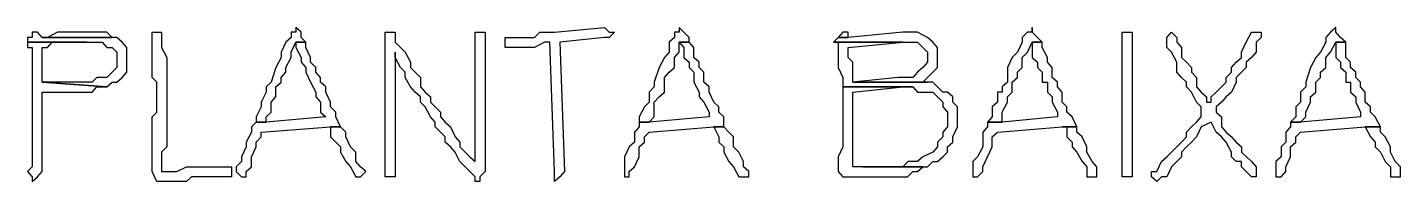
# Model space of a CAD drawing. Header units: millimetres. Extents: x -518.8 to -461.2, y 3.5 to 44.2.
# Drawn here: x -502.977 to -501.22, y 4.501 to 4.698 of the extents above; entities that cross this region are included whole.
import ezdxf

# ---------------------------------------------------------------- set-up
doc = ezdxf.new("R2010")
doc.units = ezdxf.units.MM
doc.header["$MEASUREMENT"] = 0
doc.layers.add('MYSOLIDS', color=7, linetype='Continuous')

msp = doc.modelspace()

# ---------------------------------------------------------------- linework, layer by layer
at = {"layer": 'MYSOLIDS'}
for points in [[(-502.9639, 4.6917), (-502.9707, 4.6917), (-502.9707, 4.6849), (-502.9767, 4.6849), (-502.9767, 4.6789), (-502.9008, 4.6789), (-502.894, 4.6789), (-502.888, 4.6789), (-502.8812, 4.6789), (-502.8752, 4.6721), (-502.8684, 4.6721), (-502.8624, 4.6661), (-502.8624, 4.6594), (-502.8624, 4.6533), (-502.8624, 4.6466), (-502.8684, 4.6406), (-502.8752, 4.6338), (-502.888, 4.6338), (-502.888, 4.6338), (-502.894, 4.6278), (-502.9008, 4.6278), (-502.9068, 4.6278), (-502.9196, 4.6278), (-502.9256, 4.6278), (-502.9384, 4.6278), (-502.9451, 4.6278), (-502.9579, 4.6278), (-502.8752, 4.6218), (-502.8684, 4.6278), (-502.8624, 4.6278), (-502.8557, 4.6338), (-502.8496, 4.6406), (-502.8496, 4.6533), (-502.8496, 4.6594), (-502.8496, 4.6661), (-502.8496, 4.6721), (-502.8557, 4.6789), (-502.8624, 4.6849), (-502.8684, 4.6849), (-502.9579, 4.6849), (-502.9639, 4.6917), (-502.9639, 4.6917), (-502.9639, 4.6917)], [(-502.9008, 4.6917), (-502.9068, 4.6917), (-502.9128, 4.6917), (-502.9256, 4.6917), (-502.9324, 4.6917), (-502.9384, 4.6917), (-502.9511, 4.6849), (-502.9579, 4.6849), (-502.8684, 4.6849), (-502.8752, 4.6917), (-502.8812, 4.6917), (-502.888, 4.6917), (-502.9008, 4.6917), (-502.9008, 4.6917)], [(-502.8053, 4.5135), (-502.7925, 4.5135), (-502.7857, 4.5135), (-502.773, 4.5195), (-502.7669, 4.5195), (-502.7602, 4.5195), (-502.7542, 4.5195), (-502.7414, 4.5195), (-502.7346, 4.5195), (-502.7286, 4.5195), (-502.7218, 4.5195), (-502.7158, 4.5195), (-502.7158, 4.5195), (-502.7158, 4.5135), (-502.7158, 4.5135), (-502.7158, 4.5067), (-502.7286, 4.5067), (-502.7346, 4.5067), (-502.7414, 4.5067), (-502.7414, 4.5067), (-502.7474, 4.5067), (-502.7602, 4.5067), (-502.7669, 4.5067), (-502.773, 4.5007), (-502.7857, 4.5007), (-502.7925, 4.5007), (-502.7985, 4.5007), (-502.8053, 4.5007), (-502.8053, 4.5007), (-502.8113, 4.5007), (-502.8113, 4.5007), (-502.8173, 4.5135), (-502.8173, 4.5135), (-502.8173, 4.5195), (-502.8173, 4.5195), (-502.8173, 4.5323), (-502.8173, 4.5383), (-502.8173, 4.5451), (-502.8173, 4.5578), (-502.8173, 4.5639), (-502.8173, 4.5706), (-502.8173, 4.5834), (-502.8113, 4.5894), (-502.8113, 4.6022), (-502.8113, 4.609), (-502.8113, 4.609), (-502.8113, 4.6218), (-502.8113, 4.6278), (-502.8173, 4.6338), (-502.8173, 4.6466), (-502.8173, 4.6533), (-502.8173, 4.6661), (-502.8173, 4.6721), (-502.8173, 4.6849), (-502.8173, 4.6849), (-502.8173, 4.6917), (-502.8173, 4.6917), (-502.8113, 4.6917), (-502.8113, 4.6917), (-502.8053, 4.6917), (-502.8053, 4.6917), (-502.8053, 4.6849), (-502.8053, 4.6849), (-502.8053, 4.6789), (-502.8053, 4.6721), (-502.7985, 4.6594), (-502.7985, 4.6533), (-502.7985, 4.6466), (-502.7985, 4.6406), (-502.7985, 4.6278), (-502.7985, 4.6218), (-502.7985, 4.615), (-502.7985, 4.6022), (-502.7985, 4.5962), (-502.7985, 4.5894), (-502.7985, 4.5834), (-502.7985, 4.5706), (-502.7985, 4.5639), (-502.7985, 4.5578), (-502.7985, 4.5578), (-502.7985, 4.5451), (-502.8053, 4.5383), (-502.8053, 4.5263), (-502.8053, 4.5195), (-502.8053, 4.5135), (-502.8053, 4.5135), (-502.8053, 4.5135), (-502.8053, 4.5135)], [(-502.6331, 4.6977), (-502.6331, 4.6917), (-502.6391, 4.6917), (-502.6391, 4.6917), (-502.6391, 4.6849), (-502.6459, 4.6789), (-502.6519, 4.6661), (-502.6519, 4.6594), (-502.6587, 4.6466), (-502.6647, 4.6278), (-502.6714, 4.6218), (-502.6714, 4.615), (-502.6714, 4.615), (-502.6775, 4.6022), (-502.6775, 4.5962), (-502.6842, 4.5834), (-502.6842, 4.5766), (-502.6714, 4.5766), (-502.6714, 4.5834), (-502.6647, 4.5894), (-502.6647, 4.6022), (-502.6587, 4.609), (-502.6587, 4.615), (-502.6587, 4.6218), (-502.6519, 4.6278), (-502.6519, 4.6338), (-502.6459, 4.6406), (-502.6459, 4.6466), (-502.6391, 4.6594), (-502.6391, 4.6661), (-502.6331, 4.6789), (-502.6203, 4.6789), (-502.6263, 4.6849), (-502.6263, 4.6917), (-502.6331, 4.6977), (-502.6331, 4.6977)], [(-502.506, 4.6661), (-502.506, 4.5135), (-502.506, 4.5067), (-502.506, 4.5067), (-502.5121, 4.5067), (-502.5121, 4.5067), (-502.5188, 4.5067), (-502.5188, 4.5067), (-502.5188, 4.5135), (-502.5188, 4.5135), (-502.5188, 4.6789), (-502.5188, 4.6917), (-502.5188, 4.6917), (-502.5121, 4.6917), (-502.5121, 4.6917), (-502.506, 4.6917), (-502.506, 4.6849), (-502.506, 4.6789), (-502.506, 4.6789), (-502.4993, 4.6721), (-502.4933, 4.6661), (-502.4865, 4.6533), (-502.4865, 4.6466), (-502.4805, 4.6406), (-502.4737, 4.6338), (-502.4737, 4.6218), (-502.4677, 4.615), (-502.4609, 4.609), (-502.4609, 4.6022), (-502.4549, 4.5962), (-502.4481, 4.5894), (-502.4481, 4.5834), (-502.4421, 4.5766), (-502.4354, 4.5706), (-502.4293, 4.5578), (-502.4233, 4.5511), (-502.4233, 4.5451), (-502.4166, 4.5383), (-502.4105, 4.5323), (-502.4038, 4.5263), (-502.4038, 4.5383), (-502.4038, 4.5451), (-502.4038, 4.5511), (-502.4038, 4.5578), (-502.4038, 4.5639), (-502.4038, 4.5766), (-502.4038, 4.5766), (-502.4038, 4.5894), (-502.4038, 4.5962), (-502.4038, 4.609), (-502.4038, 4.615), (-502.4038, 4.6218), (-502.4038, 4.6338), (-502.4038, 4.6406), (-502.4038, 4.6466), (-502.4038, 4.6594), (-502.4038, 4.6661), (-502.4038, 4.6721), (-502.4038, 4.6789), (-502.4038, 4.6849), (-502.4038, 4.6917), (-502.4038, 4.6917), (-502.3978, 4.6917), (-502.3978, 4.6917), (-502.391, 4.6917), (-502.391, 4.6917), (-502.391, 4.6849), (-502.391, 4.6849), (-502.391, 4.6789), (-502.391, 4.6789), (-502.391, 4.6661), (-502.391, 4.6594), (-502.391, 4.6466), (-502.391, 4.6406), (-502.391, 4.6338), (-502.391, 4.6218), (-502.391, 4.615), (-502.391, 4.609), (-502.391, 4.5962), (-502.391, 4.5894), (-502.391, 4.5894), (-502.391, 4.5766), (-502.391, 4.5706), (-502.391, 4.5639), (-502.391, 4.5511), (-502.391, 4.5451), (-502.391, 4.5323), (-502.391, 4.5263), (-502.391, 4.5195), (-502.391, 4.5135), (-502.391, 4.5135), (-502.3978, 4.5067), (-502.3978, 4.5067), (-502.3978, 4.5007), (-502.3978, 4.5007), (-502.4038, 4.5007), (-502.4038, 4.5067), (-502.4105, 4.5135), (-502.4166, 4.5195), (-502.4233, 4.5263), (-502.4293, 4.5383), (-502.4354, 4.5451), (-502.4421, 4.5511), (-502.4421, 4.5578), (-502.4481, 4.5639), (-502.4549, 4.5706), (-502.4549, 4.5766), (-502.4609, 4.5834), (-502.4677, 4.5962), (-502.4737, 4.6022), (-502.4737, 4.609), (-502.4805, 4.615), (-502.4865, 4.6218), (-502.4933, 4.6338), (-502.4933, 4.6406), (-502.4993, 4.6466), (-502.506, 4.6594), (-502.506, 4.6661), (-502.506, 4.6661), (-502.506, 4.6661), (-502.506, 4.6661)], [(-502.2384, 4.6977), (-502.2384, 4.6977), (-502.2324, 4.6917), (-502.2324, 4.6917), (-502.2256, 4.6917), (-502.2256, 4.6917), (-502.2324, 4.6849), (-502.2324, 4.6849), (-502.2384, 4.6849), (-502.2384, 4.6849), (-502.2955, 4.6789), (-502.2895, 4.5135), (-502.2955, 4.5067), (-502.2955, 4.5067), (-502.3023, 4.5007), (-502.3023, 4.5007), (-502.3023, 4.5067), (-502.3023, 4.5067), (-502.3023, 4.5135), (-502.3023, 4.5135), (-502.3083, 4.6789), (-502.3151, 4.6789), (-502.3278, 4.6721), (-502.3399, 4.6721), (-502.3466, 4.6721), (-502.3527, 4.6721), (-502.3594, 4.6721), (-502.3594, 4.6721), (-502.3654, 4.6721), (-502.3654, 4.6721), (-502.3654, 4.6789), (-502.3654, 4.6789), (-502.3654, 4.6849), (-502.3654, 4.6849), (-502.3594, 4.6849), (-502.3594, 4.6849), (-502.3527, 4.6849), (-502.3399, 4.6849), (-502.3339, 4.6849), (-502.3278, 4.6849), (-502.3211, 4.6917), (-502.3083, 4.6917), (-502.3023, 4.6917), (-502.2384, 4.6977), (-502.2384, 4.6977), (-502.2384, 4.6977)], [(-502.1429, 4.6977), (-502.1429, 4.6917), (-502.1429, 4.6917), (-502.1489, 4.6917), (-502.1489, 4.6849), (-502.1557, 4.6789), (-502.1557, 4.6661), (-502.1617, 4.6594), (-502.1684, 4.6466), (-502.1745, 4.6278), (-502.1745, 4.6218), (-502.1812, 4.615), (-502.1812, 4.615), (-502.1812, 4.6022), (-502.1872, 4.5962), (-502.194, 4.5834), (-502.194, 4.5766), (-502.1812, 4.5766), (-502.1745, 4.5834), (-502.1745, 4.5894), (-502.1745, 4.6022), (-502.1684, 4.609), (-502.1617, 4.615), (-502.1617, 4.6218), (-502.1617, 4.6278), (-502.1617, 4.6338), (-502.1557, 4.6406), (-502.1489, 4.6466), (-502.1489, 4.6594), (-502.1429, 4.6661), (-502.1429, 4.6789), (-502.1301, 4.6789), (-502.1301, 4.6849), (-502.1369, 4.6917), (-502.1429, 4.6977), (-502.1429, 4.6977)], [(-501.8564, 4.6917), (-501.8564, 4.6917), (-501.8564, 4.6917), (-501.9263, 4.6849), (-501.9391, 4.6849), (-501.9391, 4.6849), (-501.9451, 4.6789), (-501.8564, 4.6789), (-501.8496, 4.6789), (-501.8376, 4.6789), (-501.8308, 4.6721), (-501.8308, 4.6721), (-501.8248, 4.6661), (-501.8248, 4.6594), (-501.8248, 4.6533), (-501.8308, 4.6466), (-501.8376, 4.6406), (-501.8376, 4.6406), (-501.8436, 4.6338), (-501.8496, 4.6338), (-501.8624, 4.6338), (-501.9203, 4.6278), (-501.8248, 4.6278), (-501.8376, 4.6278), (-501.8308, 4.6278), (-501.8248, 4.6338), (-501.8181, 4.6406), (-501.8181, 4.6406), (-501.8121, 4.6466), (-501.8121, 4.6594), (-501.8121, 4.6594), (-501.8121, 4.6721), (-501.8181, 4.6789), (-501.8248, 4.6849), (-501.8248, 4.6849), (-501.8376, 4.6917), (-501.8436, 4.6917), (-501.8564, 4.6917), (-501.8564, 4.6917)], [(-501.9331, 4.6917), (-501.9331, 4.6917), (-501.9391, 4.6849), (-501.9263, 4.6849), (-501.9263, 4.6917), (-501.9331, 4.6917), (-501.9331, 4.6917)], [(-501.691, 4.6977), (-501.691, 4.6917), (-501.697, 4.6917), (-501.697, 4.6917), (-501.7038, 4.6849), (-501.7038, 4.6789), (-501.7098, 4.6661), (-501.7166, 4.6594), (-501.7226, 4.6466), (-501.7226, 4.6278), (-501.7293, 4.6218), (-501.7293, 4.615), (-501.7354, 4.615), (-501.7354, 4.6022), (-501.7421, 4.5962), (-501.7421, 4.5834), (-501.7481, 4.5766), (-501.7293, 4.5766), (-501.7293, 4.5834), (-501.7293, 4.5894), (-501.7226, 4.6022), (-501.7226, 4.609), (-501.7166, 4.615), (-501.7166, 4.6218), (-501.7166, 4.6278), (-501.7098, 4.6338), (-501.7098, 4.6406), (-501.7038, 4.6466), (-501.7038, 4.6594), (-501.697, 4.6661), (-501.691, 4.6789), (-501.6782, 4.6789), (-501.6842, 4.6849), (-501.691, 4.6917), (-501.691, 4.6977), (-501.691, 4.6977)], [(-501.5632, 4.5834), (-501.5632, 4.5766), (-501.5632, 4.5639), (-501.5632, 4.5578), (-501.5632, 4.5451), (-501.5632, 4.5383), (-501.5632, 4.5263), (-501.5632, 4.5195), (-501.5632, 4.5135), (-501.5632, 4.5135), (-501.5632, 4.5067), (-501.5632, 4.5067), (-501.5699, 4.5067), (-501.5699, 4.5067), (-501.576, 4.5067), (-501.576, 4.5067), (-501.576, 4.5135), (-501.576, 4.5135), (-501.576, 4.5135), (-501.576, 4.5135), (-501.576, 4.5195), (-501.576, 4.5263), (-501.576, 4.5383), (-501.576, 4.5451), (-501.576, 4.5511), (-501.576, 4.5639), (-501.576, 4.5706), (-501.576, 4.5834), (-501.576, 4.5894), (-501.576, 4.5962), (-501.576, 4.609), (-501.576, 4.615), (-501.576, 4.6278), (-501.576, 4.6338), (-501.576, 4.6406), (-501.576, 4.6533), (-501.576, 4.6594), (-501.576, 4.6661), (-501.576, 4.6789), (-501.576, 4.6789), (-501.576, 4.6849), (-501.576, 4.6849), (-501.576, 4.6917), (-501.576, 4.6917), (-501.5699, 4.6917), (-501.5699, 4.6917), (-501.5632, 4.6917), (-501.5632, 4.6917), (-501.5632, 4.6849), (-501.5632, 4.6849), (-501.5632, 4.6721), (-501.5632, 4.6721), (-501.5632, 4.6661), (-501.5632, 4.6594), (-501.5632, 4.6466), (-501.5632, 4.6406), (-501.5632, 4.6338), (-501.5632, 4.6218), (-501.5632, 4.615), (-501.5632, 4.609), (-501.5632, 4.5962), (-501.5632, 4.5894), (-501.5632, 4.5834), (-501.5632, 4.5834), (-501.5632, 4.5834), (-501.5632, 4.5834)], [(-501.4617, 4.6022), (-501.4617, 4.609), (-501.4557, 4.615), (-501.4489, 4.6218), (-501.4429, 4.6278), (-501.4429, 4.6338), (-501.4361, 4.6406), (-501.4361, 4.6466), (-501.4301, 4.6533), (-501.4233, 4.6594), (-501.4233, 4.6661), (-501.4173, 4.6789), (-501.4173, 4.6789), (-501.4173, 4.6789), (-501.4173, 4.6789), (-501.4105, 4.6917), (-501.4045, 4.6917), (-501.4045, 4.6917), (-501.3978, 4.6917), (-501.3978, 4.6917), (-501.3978, 4.6849), (-501.3978, 4.6849), (-501.3978, 4.6849), (-501.4045, 4.6789), (-501.4045, 4.6661), (-501.4105, 4.6594), (-501.4173, 4.6533), (-501.4173, 4.6466), (-501.4233, 4.6406), (-501.4301, 4.6338), (-501.4301, 4.6278), (-501.4361, 4.615), (-501.4429, 4.609), (-501.4489, 4.6022), (-501.4557, 4.5962), (-501.4557, 4.5894), (-501.4489, 4.5834), (-501.4489, 4.5706), (-501.4429, 4.5639), (-501.4361, 4.5578), (-501.4301, 4.5511), (-501.4233, 4.5451), (-501.4233, 4.5383), (-501.4105, 4.5263), (-501.4045, 4.5195), (-501.4045, 4.5135), (-501.4045, 4.5135), (-501.4045, 4.5067), (-501.4045, 4.5067), (-501.4105, 4.5067), (-501.4105, 4.5067), (-501.4105, 4.5067), (-501.4173, 4.5135), (-501.4233, 4.5195), (-501.4233, 4.5263), (-501.4301, 4.5263), (-501.4361, 4.5323), (-501.4361, 4.5383), (-501.4429, 4.5511), (-501.4489, 4.5578), (-501.4557, 4.5639), (-501.4617, 4.5766), (-501.4617, 4.5766), (-501.4745, 4.5706), (-501.4805, 4.5578), (-501.4872, 4.5511), (-501.4933, 4.5451), (-501.5, 4.5383), (-501.5, 4.5323), (-501.506, 4.5263), (-501.5128, 4.5195), (-501.5128, 4.5195), (-501.5188, 4.5067), (-501.5256, 4.5067), (-501.5316, 4.5007), (-501.5384, 4.5067), (-501.5384, 4.5067), (-501.5384, 4.5067), (-501.5384, 4.5067), (-501.5384, 4.5135), (-501.5316, 4.5135), (-501.5256, 4.5263), (-501.5188, 4.5323), (-501.5128, 4.5383), (-501.506, 4.5451), (-501.5, 4.5511), (-501.4933, 4.5578), (-501.4933, 4.5639), (-501.4872, 4.5706), (-501.4805, 4.5766), (-501.4745, 4.5834), (-501.4745, 4.5894), (-501.4745, 4.5962), (-501.4805, 4.6022), (-501.4872, 4.615), (-501.4933, 4.6218), (-501.4933, 4.6278), (-501.5, 4.6338), (-501.506, 4.6406), (-501.506, 4.6533), (-501.506, 4.6533), (-501.5128, 4.6661), (-501.5188, 4.6721), (-501.5188, 4.6789), (-501.5188, 4.6849), (-501.5188, 4.6849), (-501.5188, 4.6849), (-501.5188, 4.6849), (-501.5128, 4.6917), (-501.5128, 4.6917), (-501.506, 4.6849), (-501.506, 4.6789), (-501.506, 4.6789), (-501.506, 4.6789), (-501.5, 4.6721), (-501.5, 4.6594), (-501.4933, 4.6533), (-501.4872, 4.6466), (-501.4872, 4.6406), (-501.4805, 4.6338), (-501.4805, 4.6218), (-501.4745, 4.615), (-501.4677, 4.609), (-501.4677, 4.6022), (-501.4617, 4.6022), (-501.4617, 4.6022), (-501.4617, 4.6022), (-501.4617, 4.6022)], [(-501.3023, 4.6977), (-501.309, 4.6917), (-501.309, 4.6917), (-501.309, 4.6917), (-501.3151, 4.6849), (-501.3151, 4.6789), (-501.3218, 4.6661), (-501.3278, 4.6594), (-501.3346, 4.6466), (-501.3406, 4.6278), (-501.3406, 4.6218), (-501.3474, 4.615), (-501.3474, 4.615), (-501.3474, 4.6022), (-501.3534, 4.5962), (-501.3534, 4.5834), (-501.3602, 4.5766), (-501.3474, 4.5766), (-501.3406, 4.5834), (-501.3406, 4.5894), (-501.3346, 4.6022), (-501.3346, 4.609), (-501.3278, 4.615), (-501.3278, 4.6218), (-501.3278, 4.6278), (-501.3218, 4.6338), (-501.3218, 4.6406), (-501.3151, 4.6466), (-501.3151, 4.6594), (-501.309, 4.6661), (-501.3023, 4.6789), (-501.2895, 4.6789), (-501.2963, 4.6849), (-501.3023, 4.6917), (-501.3023, 4.6977), (-501.3023, 4.6977)], [(-502.9767, 4.6789), (-502.9767, 4.6721), (-502.9707, 4.6721), (-502.9707, 4.6661), (-502.9707, 4.6533), (-502.9707, 4.6466), (-502.9707, 4.6406), (-502.9707, 4.6338), (-502.9707, 4.6218), (-502.9707, 4.615), (-502.9707, 4.609), (-502.9707, 4.5962), (-502.9707, 4.5894), (-502.9707, 4.5766), (-502.9707, 4.5706), (-502.9707, 4.5639), (-502.9707, 4.5511), (-502.9707, 4.5451), (-502.9707, 4.5323), (-502.9707, 4.5263), (-502.9707, 4.5195), (-502.9767, 4.5135), (-502.9707, 4.5067), (-502.9707, 4.5007), (-502.9639, 4.5067), (-502.9579, 4.5135), (-502.9579, 4.5135), (-502.9579, 4.5263), (-502.9579, 4.5323), (-502.9579, 4.5451), (-502.9579, 4.5511), (-502.9579, 4.5578), (-502.9579, 4.5639), (-502.9579, 4.5766), (-502.9579, 4.5834), (-502.9579, 4.5894), (-502.9579, 4.6022), (-502.9579, 4.6022), (-502.9579, 4.615), (-502.9511, 4.615), (-502.9511, 4.615), (-502.9384, 4.615), (-502.9256, 4.615), (-502.9196, 4.615), (-502.9068, 4.615), (-502.9008, 4.615), (-502.894, 4.615), (-502.888, 4.6218), (-502.8812, 4.6218), (-502.8752, 4.6218), (-502.9579, 4.6278), (-502.9579, 4.6278), (-502.9579, 4.6406), (-502.9579, 4.6406), (-502.9579, 4.6533), (-502.9579, 4.6594), (-502.9579, 4.6661), (-502.9579, 4.6721), (-502.9511, 4.6721), (-502.9451, 4.6789), (-502.9324, 4.6789), (-502.9256, 4.6789), (-502.9256, 4.6789), (-502.9128, 4.6789), (-502.9068, 4.6789), (-502.9008, 4.6789), (-502.9767, 4.6789), (-502.9767, 4.6789)], [(-502.6203, 4.6789), (-502.6331, 4.6789), (-502.6331, 4.6721), (-502.6263, 4.6594), (-502.6263, 4.6533), (-502.6203, 4.6466), (-502.6203, 4.6406), (-502.6143, 4.6278), (-502.6143, 4.6278), (-502.6075, 4.615), (-502.6075, 4.609), (-502.6015, 4.6022), (-502.6015, 4.5894), (-502.5948, 4.5834), (-502.6714, 4.5766), (-502.6842, 4.5766), (-502.6902, 4.5706), (-502.6902, 4.5639), (-502.697, 4.5511), (-502.697, 4.5451), (-502.697, 4.5451), (-502.703, 4.5323), (-502.703, 4.5263), (-502.7098, 4.5195), (-502.7098, 4.5135), (-502.703, 4.5067), (-502.703, 4.5067), (-502.697, 4.5067), (-502.697, 4.5135), (-502.6902, 4.5195), (-502.6902, 4.5323), (-502.6902, 4.5323), (-502.6842, 4.5451), (-502.6842, 4.5511), (-502.6775, 4.5578), (-502.6775, 4.5639), (-502.5887, 4.5706), (-502.576, 4.5706), (-502.582, 4.5834), (-502.582, 4.5894), (-502.5887, 4.5962), (-502.5887, 4.6022), (-502.5948, 4.615), (-502.5948, 4.6218), (-502.6015, 4.6278), (-502.6015, 4.6338), (-502.6075, 4.6406), (-502.6075, 4.6466), (-502.6143, 4.6533), (-502.6143, 4.6533), (-502.6143, 4.6594), (-502.6203, 4.6721), (-502.6203, 4.6789), (-502.6203, 4.6789)], [(-502.1301, 4.6789), (-502.1429, 4.6789), (-502.1369, 4.6721), (-502.1369, 4.6594), (-502.1301, 4.6533), (-502.1301, 4.6466), (-502.1241, 4.6406), (-502.1241, 4.6278), (-502.1241, 4.6278), (-502.1173, 4.615), (-502.1173, 4.609), (-502.1113, 4.6022), (-502.1045, 4.5894), (-502.1045, 4.5834), (-502.1812, 4.5766), (-502.194, 4.5766), (-502.194, 4.5706), (-502.2, 4.5639), (-502.2, 4.5511), (-502.2068, 4.5451), (-502.2068, 4.5451), (-502.2128, 4.5323), (-502.2128, 4.5263), (-502.2128, 4.5195), (-502.2128, 4.5135), (-502.2128, 4.5067), (-502.2068, 4.5067), (-502.2068, 4.5067), (-502.2068, 4.5135), (-502.2, 4.5195), (-502.194, 4.5323), (-502.194, 4.5323), (-502.194, 4.5451), (-502.1872, 4.5511), (-502.1872, 4.5578), (-502.1812, 4.5639), (-502.0985, 4.5706), (-502.0857, 4.5706), (-502.0857, 4.5834), (-502.0918, 4.5894), (-502.0918, 4.5962), (-502.0985, 4.6022), (-502.1045, 4.615), (-502.1045, 4.6218), (-502.1113, 4.6278), (-502.1113, 4.6338), (-502.1113, 4.6406), (-502.1173, 4.6466), (-502.1173, 4.6533), (-502.1173, 4.6533), (-502.1241, 4.6594), (-502.1241, 4.6721), (-502.1301, 4.6789), (-502.1301, 4.6789)], [(-501.9451, 4.6789), (-501.9391, 4.6789), (-501.9391, 4.6721), (-501.9391, 4.6721), (-501.9391, 4.6661), (-501.9391, 4.6533), (-501.9391, 4.6466), (-501.9331, 4.6338), (-501.9331, 4.6278), (-501.9331, 4.6218), (-501.8436, 4.6218), (-501.8436, 4.6218), (-501.8376, 4.615), (-501.8248, 4.615), (-501.8181, 4.615), (-501.8121, 4.609), (-501.8053, 4.6022), (-501.8053, 4.5962), (-501.7993, 4.5894), (-501.7993, 4.5766), (-501.7993, 4.5706), (-501.8053, 4.5639), (-501.8053, 4.5578), (-501.8121, 4.5511), (-501.8121, 4.5451), (-501.8181, 4.5383), (-501.8308, 4.5323), (-501.8308, 4.5323), (-501.8376, 4.5263), (-501.8436, 4.5263), (-501.8496, 4.5263), (-501.8564, 4.5195), (-501.8692, 4.5195), (-501.8752, 4.5195), (-501.888, 4.5195), (-501.8948, 4.5195), (-501.9075, 4.5195), (-501.8308, 4.5195), (-501.8248, 4.5195), (-501.8181, 4.5263), (-501.8121, 4.5263), (-501.8053, 4.5323), (-501.7993, 4.5383), (-501.7993, 4.5451), (-501.7925, 4.5511), (-501.7925, 4.5578), (-501.7865, 4.5706), (-501.7865, 4.5766), (-501.7865, 4.5834), (-501.7865, 4.5962), (-501.7925, 4.6022), (-501.7925, 4.609), (-501.7993, 4.615), (-501.8053, 4.615), (-501.8121, 4.6218), (-501.8181, 4.6278), (-501.8248, 4.6278), (-501.9203, 4.6278), (-501.9203, 4.6338), (-501.9203, 4.6406), (-501.9203, 4.6533), (-501.9263, 4.6594), (-501.9263, 4.6661), (-501.9263, 4.6721), (-501.8564, 4.6789), (-501.8564, 4.6789), (-501.8564, 4.6789), (-501.9451, 4.6789), (-501.9451, 4.6789)], [(-501.6782, 4.6789), (-501.691, 4.6789), (-501.691, 4.6721), (-501.691, 4.6594), (-501.6842, 4.6533), (-501.6842, 4.6466), (-501.6782, 4.6406), (-501.6782, 4.6278), (-501.6714, 4.6278), (-501.6714, 4.615), (-501.6654, 4.609), (-501.6654, 4.6022), (-501.6587, 4.5894), (-501.6587, 4.5834), (-501.7293, 4.5766), (-501.7481, 4.5766), (-501.7481, 4.5706), (-501.7542, 4.5639), (-501.7542, 4.5511), (-501.7542, 4.5451), (-501.7542, 4.5451), (-501.7609, 4.5323), (-501.7669, 4.5263), (-501.7669, 4.5195), (-501.7669, 4.5135), (-501.7669, 4.5067), (-501.7609, 4.5067), (-501.7609, 4.5067), (-501.7542, 4.5135), (-501.7542, 4.5195), (-501.7481, 4.5323), (-501.7481, 4.5323), (-501.7421, 4.5451), (-501.7421, 4.5511), (-501.7421, 4.5578), (-501.7354, 4.5639), (-501.6527, 4.5706), (-501.6339, 4.5706), (-501.6399, 4.5834), (-501.6466, 4.5894), (-501.6466, 4.5962), (-501.6527, 4.6022), (-501.6527, 4.615), (-501.6587, 4.6218), (-501.6587, 4.6278), (-501.6654, 4.6338), (-501.6654, 4.6406), (-501.6654, 4.6466), (-501.6714, 4.6533), (-501.6714, 4.6533), (-501.6714, 4.6594), (-501.6782, 4.6721), (-501.6782, 4.6789), (-501.6782, 4.6789)], [(-501.2895, 4.6789), (-501.3023, 4.6789), (-501.3023, 4.6721), (-501.3023, 4.6594), (-501.2963, 4.6533), (-501.2963, 4.6466), (-501.2895, 4.6406), (-501.2895, 4.6278), (-501.2835, 4.6278), (-501.2835, 4.615), (-501.2767, 4.609), (-501.2767, 4.6022), (-501.2707, 4.5894), (-501.2707, 4.5834), (-501.3474, 4.5766), (-501.3602, 4.5766), (-501.3602, 4.5706), (-501.3662, 4.5639), (-501.3662, 4.5511), (-501.3722, 4.5451), (-501.3722, 4.5451), (-501.3722, 4.5323), (-501.379, 4.5263), (-501.379, 4.5195), (-501.379, 4.5135), (-501.379, 4.5067), (-501.3722, 4.5067), (-501.3722, 4.5067), (-501.3662, 4.5135), (-501.3662, 4.5195), (-501.3602, 4.5323), (-501.3602, 4.5323), (-501.3602, 4.5451), (-501.3534, 4.5511), (-501.3534, 4.5578), (-501.3474, 4.5639), (-501.2647, 4.5706), (-501.2451, 4.5706), (-501.2519, 4.5834), (-501.2579, 4.5894), (-501.2579, 4.5962), (-501.2647, 4.6022), (-501.2647, 4.615), (-501.2707, 4.6218), (-501.2707, 4.6278), (-501.2767, 4.6338), (-501.2767, 4.6406), (-501.2835, 4.6466), (-501.2835, 4.6533), (-501.2835, 4.6533), (-501.2895, 4.6594), (-501.2895, 4.6721), (-501.2895, 4.6789), (-501.2895, 4.6789)], [(-501.9331, 4.6218), (-501.9331, 4.609), (-501.9331, 4.6022), (-501.9331, 4.5962), (-501.9331, 4.5834), (-501.9331, 4.5766), (-501.9331, 4.5706), (-501.9331, 4.5578), (-501.9331, 4.5511), (-501.9331, 4.5451), (-501.9391, 4.5323), (-501.9391, 4.5195), (-501.9391, 4.5195), (-501.9391, 4.5135), (-501.9331, 4.5067), (-501.9331, 4.5067), (-501.9263, 4.5067), (-501.9263, 4.5067), (-501.9263, 4.5067), (-501.9136, 4.5067), (-501.9075, 4.5067), (-501.9008, 4.5067), (-501.888, 4.5067), (-501.882, 4.5067), (-501.8692, 4.5067), (-501.8624, 4.5067), (-501.8504, 4.5067), (-501.8436, 4.5135), (-501.8376, 4.5135), (-501.8308, 4.5195), (-501.9075, 4.5195), (-501.9075, 4.5195), (-501.9136, 4.5195), (-501.9203, 4.5195), (-501.9203, 4.5195), (-501.9203, 4.5323), (-501.9203, 4.5383), (-501.9203, 4.5511), (-501.9203, 4.5578), (-501.9203, 4.5578), (-501.9203, 4.5706), (-501.9203, 4.5766), (-501.9203, 4.5894), (-501.9203, 4.5894), (-501.9203, 4.6022), (-501.9203, 4.6022), (-501.9203, 4.615), (-501.8564, 4.6218), (-501.8504, 4.6218), (-501.8436, 4.6218), (-501.9331, 4.6218), (-501.9331, 4.6218)], [(-502.576, 4.5706), (-502.5887, 4.5706), (-502.5887, 4.5706), (-502.5887, 4.5578), (-502.582, 4.5511), (-502.576, 4.5451), (-502.576, 4.5383), (-502.5692, 4.5263), (-502.5632, 4.5195), (-502.5564, 4.5067), (-502.5564, 4.5067), (-502.5504, 4.5067), (-502.5504, 4.5067), (-502.5436, 4.5135), (-502.5504, 4.5195), (-502.5564, 4.5263), (-502.5564, 4.5383), (-502.5632, 4.5451), (-502.5692, 4.5578), (-502.5692, 4.5639), (-502.576, 4.5706), (-502.576, 4.5706)], [(-502.0857, 4.5706), (-502.0985, 4.5706), (-502.0985, 4.5706), (-502.0918, 4.5578), (-502.0918, 4.5511), (-502.0857, 4.5451), (-502.0857, 4.5383), (-502.079, 4.5263), (-502.073, 4.5195), (-502.0662, 4.5067), (-502.0662, 4.5067), (-502.0602, 4.5067), (-502.0534, 4.5067), (-502.0534, 4.5135), (-502.0602, 4.5195), (-502.0602, 4.5263), (-502.0662, 4.5383), (-502.073, 4.5451), (-502.073, 4.5578), (-502.079, 4.5639), (-502.0857, 4.5706), (-502.0857, 4.5706)], [(-501.6339, 4.5706), (-501.6527, 4.5706), (-501.6466, 4.5706), (-501.6466, 4.5578), (-501.6399, 4.5511), (-501.6399, 4.5451), (-501.6339, 4.5383), (-501.6271, 4.5263), (-501.6211, 4.5195), (-501.6211, 4.5067), (-501.6143, 4.5067), (-501.6143, 4.5067), (-501.6083, 4.5067), (-501.6083, 4.5135), (-501.6083, 4.5195), (-501.6143, 4.5263), (-501.6211, 4.5383), (-501.6211, 4.5451), (-501.6271, 4.5578), (-501.6339, 4.5639), (-501.6339, 4.5706), (-501.6339, 4.5706)], [(-501.2451, 4.5706), (-501.2647, 4.5706), (-501.2647, 4.5706), (-501.2579, 4.5578), (-501.2519, 4.5511), (-501.2519, 4.5451), (-501.2451, 4.5383), (-501.2391, 4.5263), (-501.2324, 4.5195), (-501.2324, 4.5067), (-501.2263, 4.5067), (-501.2263, 4.5067), (-501.2196, 4.5067), (-501.2196, 4.5135), (-501.2196, 4.5195), (-501.2263, 4.5263), (-501.2324, 4.5383), (-501.2324, 4.5451), (-501.2391, 4.5578), (-501.2451, 4.5639), (-501.2451, 4.5706), (-501.2451, 4.5706)]]:
    msp.add_lwpolyline(points, dxfattribs=at)

doc.saveas('drawing.dxf')
